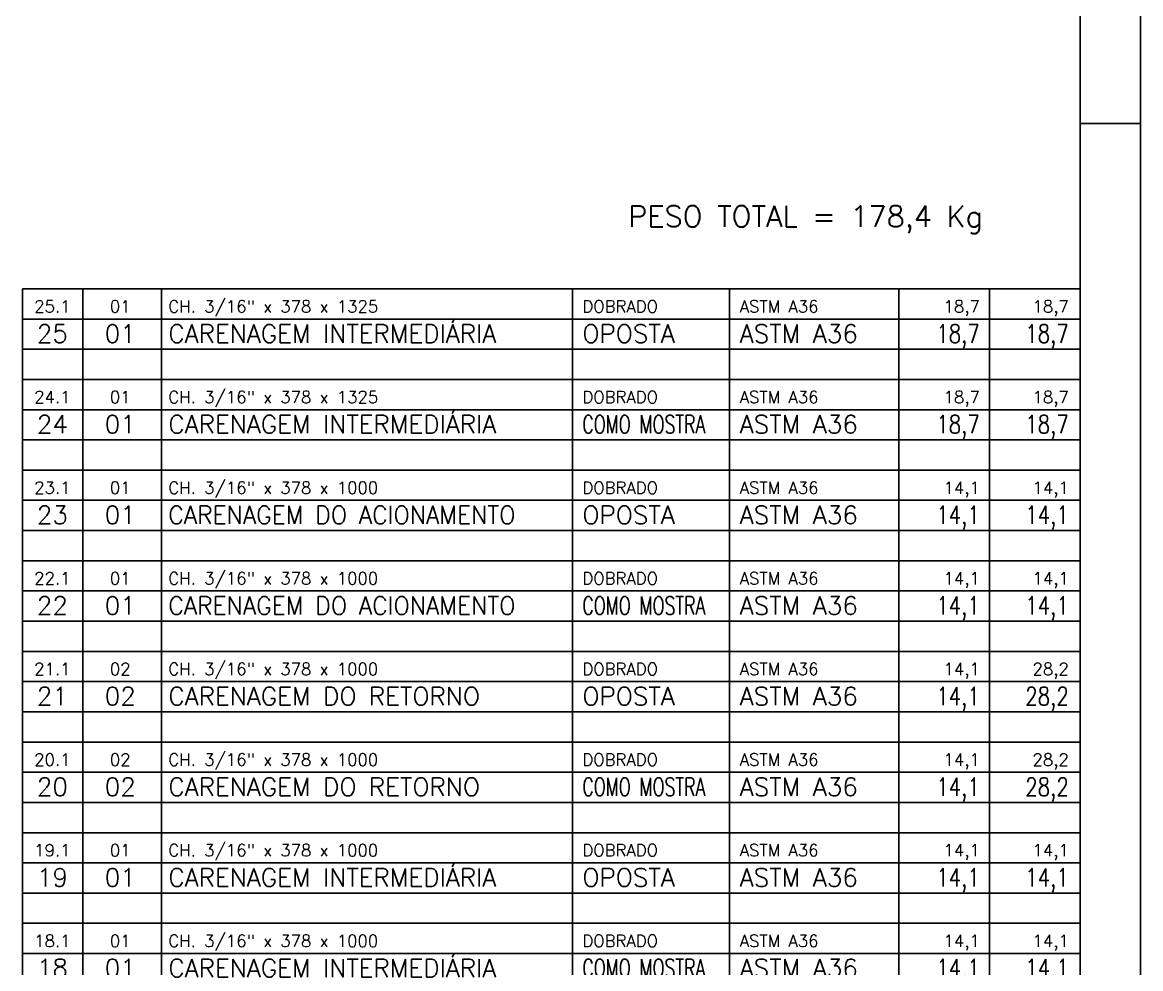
# Model space of a CAD drawing. Header units: metres. Extents: x 0 to 6307, y 0 to 4455.
# Drawn here: x 4920 to 6307, y 1178 to 2353 of the extents above; entities that cross this region are included whole.
import ezdxf
from ezdxf.enums import TextEntityAlignment as Align

# ---------------------------------------------------------------- set-up
doc = ezdxf.new("R2010")
doc.units = ezdxf.units.M
doc.header["$LTSCALE"] = 7.5
for name, color, linetype in [('FRL2', 2, 'Continuous'), ('FRL6', 6, 'Continuous'), ('FRL7', 7, 'Continuous'), ('FRR120', 5, 'Continuous'), ('FRR140', 5, 'Continuous'), ('FRR175', 1, 'Continuous'), ('FRR80', 3, 'Continuous'), ('GSB', 7, 'Continuous')]:
    doc.layers.add(name, color=color, linetype=linetype)
doc.styles.add('R120', font='simplex.shx', dxfattribs={"height": 3})
doc.styles.add('R140', font='simplex.shx', dxfattribs={"height": 3.5})
doc.styles.add('R80', font='simplex.shx', dxfattribs={"height": 2})
doc.styles.add('ROMANS', font='ROMANS.SHX')

# ---------------------------------------------------------------- blocks, each defined once
blk = doc.blocks.new('A1')
at = {"layer": 'FRL2'}
blk.add_line((831, 297), (841, 297), dxfattribs=at)
at = {"layer": 'FRL6', "linetype": 'Continuous'}
blk.add_line((831, 584), (831, 10), dxfattribs=at)
at = {"layer": 'FRL7', "linetype": 'Continuous'}
blk.add_line((841, 594), (841, 0), dxfattribs=at)
at = {"layer": 'FRR120', "style": 'R120'}
for tag, p in [('FASE_DO_PROJETO', (659, 46.29)), ('ÁREA_E/OU_SUBÁREA', (659, 40.79)), ('TÍTULO_DO_DESENHO', (659, 35.29)), ('SUBTÍTULO_1_DO_DESENHO', (659, 29.79)), ('SUBTÍTULO_2_DO_DESENHO', (659, 24.29))]:
    blk.add_attdef(tag, p, '', height=3, dxfattribs=at)
at = {"layer": 'FRR140', "style": 'R140', "width": 0.91}
for tag, p in [('NÚMERO_DA_CONTRATADA', (687.72, 12.6)), ('NUMERO_VALE', (752.89, 12.6))]:
    blk.add_attdef(tag, p, '', height=3.5, dxfattribs=at)
for tag, p in [('REVISÃO', (823.5, 14.68)), ('ESCALA', (671, 14.35))]:
    blk.add_attdef(tag, text='', height=3.5, dxfattribs=at).set_placement(p, align=Align.MIDDLE)
at = {"layer": 'FRR175', "style": 'R120'}
for tag, p in [('CLASSIFICAÇÃO', (811.83, 67.73)), ('PROJETO', (716.31, 53.59)), ('N_PROJ_SE', (793.5, 53.59)), ('N_CONTRATO', (796.97, 47.3))]:
    blk.add_attdef(tag, text='', height=3, dxfattribs=at).set_placement(p, align=Align.MIDDLE_CENTER)
at = {"layer": 'FRR80', "style": 'R80'}
for tag, p in [('8A_REV', (476, 77.07)), ('EMIS.', (486, 77.07)), ('PROJ.', (585, 77.07)), ('DES.', (597, 77.07)), ('VER.', (609, 77.07)), ('APR.', (621, 77.07)), ('AUT.', (633.01, 77.07)), ('7A_REV', (476, 71.37)), ('EMIS.', (486, 71.37)), ('PROJ.', (585, 71.37)), ('DES.', (597, 71.37)), ('VER.', (609, 71.37)), ('APR.', (621, 71.37)), ('AUT.', (633.01, 71.37)), ('6A_REV', (476, 65.67)), ('EMIS.', (486, 65.67)), ('PROJ.', (585, 65.67)), ('DES.', (597, 65.67)), ('VER.', (609, 65.67)), ('APR.', (621, 65.67)), ('AUT.', (633.01, 65.67)), ('5A_REV', (476, 59.97)), ('EMIS.', (486, 59.97)), ('PROJ.', (585, 59.97)), ('DES.', (597, 59.97)), ('VER.', (609, 59.97)), ('APR.', (621, 59.97)), ('AUT.', (633.01, 59.97)), ('4A_REV', (476, 54.27)), ('EMIS.', (486, 54.27)), ('PROJ.', (585, 54.27)), ('DES.', (597, 54.27)), ('VER.', (609, 54.27)), ('APR.', (621, 54.27)), ('AUT.', (633.01, 54.27)), ('3A_REV', (476, 48.57)), ('EMIS.', (486, 48.57)), ('PROJ.', (585, 48.57)), ('DES.', (597, 48.57)), ('VER.', (609, 48.57)), ('APR.', (621, 48.57)), ('AUT.', (633.01, 48.57)), ('2A_REV', (476, 42.87)), ('EMIS.', (486, 42.87)), ('PROJ.', (585, 42.87)), ('DES.', (597, 42.87)), ('VER.', (609, 42.87)), ('APR.', (621, 42.87)), ('AUT.', (633.01, 42.87)), ('1a_REV', (476, 37.17)), ('EMIS.', (486, 37.17)), ('PROJ.', (585, 37.17)), ('DES.', (597, 37.17)), ('VER.', (609, 37.17)), ('APR.', (621, 37.17)), ('AUT.', (633.01, 37.17))]:
    blk.add_attdef(tag, text='', height=2, dxfattribs=at).set_placement(p, align=Align.MIDDLE)
for p in [(492.61, 76.08), (492.61, 70.38), (492.61, 64.68), (492.61, 58.98), (492.61, 53.28), (492.61, 47.58), (492.61, 41.88), (492.61, 36.18)]:
    blk.add_attdef('DESCRIÇÃO_DA_REVISÃO', p, '', height=2, dxfattribs=at)
at = {"layer": 'FRR80', "style": 'R80', "width": 0.85}
for p in [(648, 77.07), (648, 71.37), (648, 65.67), (648, 59.97), (648, 54.27), (648, 48.57), (648, 42.87), (648, 37.17)]:
    blk.add_attdef('DATA', text='', height=2, dxfattribs=at).set_placement(p, align=Align.MIDDLE)
blk = doc.blocks.new('Tabela')
at = {"layer": 'GSB', "color": 3}
for p, q in [((0, 5), (175, 5)), ((10, 0), (10, 5)), ((23, 0), (23, 5)), ((91, 0), (91, 5)), ((117, 0), (117, 5)), ((145, 0), (145, 5)), ((160, 0), (160, 5))]:
    blk.add_line(p, q, dxfattribs=at)
at = {"layer": 'GSB', "color": 5}
for p, q in [((0, 5), (0, 0)), ((175, 5), (175, 0))]:
    blk.add_line(p, q, dxfattribs=at)
at = {"layer": 'GSB', "color": 2, "style": 'R80'}
for p in [(4.96, 1.09), (16.19, 1.09)]:
    blk.add_attdef('-', text='', height=2, dxfattribs=at).set_placement(p, align=Align.CENTER)
for p in [(24.16, 1.09), (92.65, 1.09), (118.69, 1.09)]:
    blk.add_attdef('-', p, '', height=2, dxfattribs=at)
for p in [(158.4, 1.09), (173.12, 1.09)]:
    blk.add_attdef('-', text='', height=2, dxfattribs=at).set_placement(p, align=Align.RIGHT)

msp = doc.modelspace()

# ---------------------------------------------------------------- block references
at = {"xscale": 7.499999999999915, "yscale": 7.499999999999915, "zscale": 7.499999999999915}
msp.add_blockref('A1', (0, 0), dxfattribs=at)
at = {"layer": 'GSB'}
ref = msp.add_blockref('Tabela', (4919.941, 1984.59), dxfattribs=dict(at, xscale=7.499999999999915, yscale=7.499999999999915, zscale=7.499999999999915))
ref.add_attrib('-', '25.1', dxfattribs={"color": 2, "height": 15, "style": 'R80'}).set_placement((4957.153, 1992.751), align=Align.CENTER)
ref.add_attrib('-', '01', dxfattribs={"color": 2, "height": 15, "style": 'R80'}).set_placement((5041.381, 1992.751), align=Align.CENTER)
ref.add_attrib('-', 'CH. 3/16" x 378 x 1325', (5101.114, 1992.751), dxfattribs={"color": 2, "height": 15, "style": 'R80'})
ref.add_attrib('-', 'DOBRADO', (5614.798, 1992.751), dxfattribs={"color": 2, "height": 15, "style": 'R80'})
ref.add_attrib('-', 'ASTM A36', (5810.106, 1992.751), dxfattribs={"color": 2, "height": 15, "style": 'R80'})
ref.add_attrib('-', '18,7', dxfattribs={"color": 2, "height": 15, "style": 'R80'}).set_placement((6107.95, 1992.751), align=Align.RIGHT)
ref.add_attrib('-', '18,7', dxfattribs={"color": 2, "height": 15, "style": 'R80'}).set_placement((6218.352, 1992.751), align=Align.RIGHT)
ref = msp.add_blockref('Tabela', (4919.941, 1947.09), dxfattribs=dict(at, xscale=7.499999999999915, yscale=7.499999999999915, zscale=7.499999999999915))
ref.add_attrib('-', '25', dxfattribs={"color": 4, "height": 22.5, "style": 'ROMANS'}).set_placement((4957.153, 1955.251), align=Align.CENTER)
ref.add_attrib('-', '01', dxfattribs={"color": 4, "height": 22.5, "style": 'ROMANS'}).set_placement((5041.381, 1955.251), align=Align.CENTER)
ref.add_attrib('-', 'CARENAGEM INTERMEDIÁRIA', (5101.114, 1955.251), dxfattribs={"color": 4, "height": 22.5, "style": 'ROMANS'})
ref.add_attrib('-', 'OPOSTA', (5614.798, 1955.251), dxfattribs={"color": 4, "height": 22.5, "style": 'ROMANS'})
ref.add_attrib('-', 'ASTM A36', (5810.106, 1955.251), dxfattribs={"color": 4, "height": 22.5, "style": 'ROMANS'})
ref.add_attrib('-', '18,7', dxfattribs={"color": 4, "height": 22.5, "style": 'ROMANS', "width": 0.8}).set_placement((6107.95, 1955.251), align=Align.RIGHT)
ref.add_attrib('-', '18,7', dxfattribs={"color": 4, "height": 22.5, "style": 'ROMANS', "width": 0.8}).set_placement((6218.352, 1955.251), align=Align.RIGHT)
at = {"layer": 'GSB', "xscale": 7.499999999999915, "yscale": 7.499999999999915, "zscale": 7.499999999999915}
for p in [(4919.941, 1909.59), (4919.941, 1797.09), (4919.941, 1684.59), (4919.941, 1572.09), (4919.941, 1459.59), (4919.941, 1347.09), (4919.941, 1234.59)]:
    msp.add_blockref('Tabela', p, dxfattribs=at)
at = {"layer": 'GSB'}
ref = msp.add_blockref('Tabela', (4919.941, 1872.09), dxfattribs=dict(at, xscale=7.499999999999915, yscale=7.499999999999915, zscale=7.499999999999915))
ref.add_attrib('-', '24.1', dxfattribs={"color": 2, "height": 15, "style": 'R80'}).set_placement((4957.153, 1880.251), align=Align.CENTER)
ref.add_attrib('-', '01', dxfattribs={"color": 2, "height": 15, "style": 'R80'}).set_placement((5041.381, 1880.251), align=Align.CENTER)
ref.add_attrib('-', 'CH. 3/16" x 378 x 1325', (5101.114, 1880.251), dxfattribs={"color": 2, "height": 15, "style": 'R80'})
ref.add_attrib('-', 'DOBRADO', (5614.798, 1880.251), dxfattribs={"color": 2, "height": 15, "style": 'R80'})
ref.add_attrib('-', 'ASTM A36', (5810.106, 1880.251), dxfattribs={"color": 2, "height": 15, "style": 'R80'})
ref.add_attrib('-', '18,7', dxfattribs={"color": 2, "height": 15, "style": 'R80'}).set_placement((6107.95, 1880.251), align=Align.RIGHT)
ref.add_attrib('-', '18,7', dxfattribs={"color": 2, "height": 15, "style": 'R80'}).set_placement((6218.352, 1880.251), align=Align.RIGHT)
ref = msp.add_blockref('Tabela', (4919.941, 1834.59), dxfattribs=dict(at, xscale=7.499999999999915, yscale=7.499999999999915, zscale=7.499999999999915))
ref.add_attrib('-', '24', dxfattribs={"color": 4, "height": 22.5, "style": 'ROMANS'}).set_placement((4957.153, 1842.751), align=Align.CENTER)
ref.add_attrib('-', '01', dxfattribs={"color": 4, "height": 22.5, "style": 'ROMANS'}).set_placement((5041.381, 1842.751), align=Align.CENTER)
ref.add_attrib('-', 'CARENAGEM INTERMEDIÁRIA', (5101.114, 1842.751), dxfattribs={"color": 4, "height": 22.5, "style": 'ROMANS'})
ref.add_attrib('-', 'COMO MOSTRA', (5614.798, 1842.751), dxfattribs={"color": 4, "height": 22.5, "style": 'ROMANS', "width": 0.7})
ref.add_attrib('-', 'ASTM A36', (5810.106, 1842.751), dxfattribs={"color": 4, "height": 22.5, "style": 'ROMANS'})
ref.add_attrib('-', '18,7', dxfattribs={"color": 4, "height": 22.5, "style": 'ROMANS', "width": 0.8}).set_placement((6107.95, 1842.751), align=Align.RIGHT)
ref.add_attrib('-', '18,7', dxfattribs={"color": 4, "height": 22.5, "style": 'ROMANS', "width": 0.8}).set_placement((6218.352, 1842.751), align=Align.RIGHT)
ref = msp.add_blockref('Tabela', (4919.941, 1759.59), dxfattribs=dict(at, xscale=7.499999999999915, yscale=7.499999999999915, zscale=7.499999999999915))
ref.add_attrib('-', '23.1', dxfattribs={"color": 2, "height": 15, "style": 'R80'}).set_placement((4957.153, 1767.751), align=Align.CENTER)
ref.add_attrib('-', '01', dxfattribs={"color": 2, "height": 15, "style": 'R80'}).set_placement((5041.381, 1767.751), align=Align.CENTER)
ref.add_attrib('-', 'CH. 3/16" x 378 x 1000', (5101.114, 1767.751), dxfattribs={"color": 2, "height": 15, "style": 'R80'})
ref.add_attrib('-', 'DOBRADO', (5614.798, 1767.751), dxfattribs={"color": 2, "height": 15, "style": 'R80'})
ref.add_attrib('-', 'ASTM A36', (5810.106, 1767.751), dxfattribs={"color": 2, "height": 15, "style": 'R80'})
ref.add_attrib('-', '14,1', dxfattribs={"color": 2, "height": 15, "style": 'R80'}).set_placement((6107.95, 1767.751), align=Align.RIGHT)
ref.add_attrib('-', '14,1', dxfattribs={"color": 2, "height": 15, "style": 'R80'}).set_placement((6218.352, 1767.751), align=Align.RIGHT)
ref = msp.add_blockref('Tabela', (4919.941, 1722.09), dxfattribs=dict(at, xscale=7.499999999999915, yscale=7.499999999999915, zscale=7.499999999999915))
ref.add_attrib('-', '23', dxfattribs={"color": 4, "height": 22.5, "style": 'ROMANS'}).set_placement((4957.153, 1730.251), align=Align.CENTER)
ref.add_attrib('-', '01', dxfattribs={"color": 4, "height": 22.5, "style": 'ROMANS'}).set_placement((5041.381, 1730.251), align=Align.CENTER)
ref.add_attrib('-', 'CARENAGEM DO ACIONAMENTO', (5101.114, 1730.251), dxfattribs={"color": 4, "height": 22.5, "style": 'ROMANS', "width": 0.95})
ref.add_attrib('-', 'OPOSTA', (5614.798, 1730.251), dxfattribs={"color": 4, "height": 22.5, "style": 'ROMANS'})
ref.add_attrib('-', 'ASTM A36', (5810.106, 1730.251), dxfattribs={"color": 4, "height": 22.5, "style": 'ROMANS'})
ref.add_attrib('-', '14,1', dxfattribs={"color": 4, "height": 22.5, "style": 'ROMANS', "width": 0.8}).set_placement((6107.95, 1730.251), align=Align.RIGHT)
ref.add_attrib('-', '14,1', dxfattribs={"color": 4, "height": 22.5, "style": 'ROMANS', "width": 0.8}).set_placement((6218.352, 1730.251), align=Align.RIGHT)
ref = msp.add_blockref('Tabela', (4919.941, 1647.09), dxfattribs=dict(at, xscale=7.499999999999915, yscale=7.499999999999915, zscale=7.499999999999915))
ref.add_attrib('-', '22.1', dxfattribs={"color": 2, "height": 15, "style": 'R80'}).set_placement((4957.153, 1655.251), align=Align.CENTER)
ref.add_attrib('-', '01', dxfattribs={"color": 2, "height": 15, "style": 'R80'}).set_placement((5041.381, 1655.251), align=Align.CENTER)
ref.add_attrib('-', 'CH. 3/16" x 378 x 1000', (5101.114, 1655.251), dxfattribs={"color": 2, "height": 15, "style": 'R80'})
ref.add_attrib('-', 'DOBRADO', (5614.798, 1655.251), dxfattribs={"color": 2, "height": 15, "style": 'R80'})
ref.add_attrib('-', 'ASTM A36', (5810.106, 1655.251), dxfattribs={"color": 2, "height": 15, "style": 'R80'})
ref.add_attrib('-', '14,1', dxfattribs={"color": 2, "height": 15, "style": 'R80'}).set_placement((6107.95, 1655.251), align=Align.RIGHT)
ref.add_attrib('-', '14,1', dxfattribs={"color": 2, "height": 15, "style": 'R80'}).set_placement((6218.352, 1655.251), align=Align.RIGHT)
ref = msp.add_blockref('Tabela', (4919.941, 1609.59), dxfattribs=dict(at, xscale=7.499999999999915, yscale=7.499999999999915, zscale=7.499999999999915))
ref.add_attrib('-', '22', dxfattribs={"color": 4, "height": 22.5, "style": 'ROMANS'}).set_placement((4957.153, 1617.751), align=Align.CENTER)
ref.add_attrib('-', '01', dxfattribs={"color": 4, "height": 22.5, "style": 'ROMANS'}).set_placement((5041.381, 1617.751), align=Align.CENTER)
ref.add_attrib('-', 'CARENAGEM DO ACIONAMENTO', (5101.114, 1617.751), dxfattribs={"color": 4, "height": 22.5, "style": 'ROMANS', "width": 0.95})
ref.add_attrib('-', 'COMO MOSTRA', (5614.798, 1617.751), dxfattribs={"color": 4, "height": 22.5, "style": 'ROMANS', "width": 0.7})
ref.add_attrib('-', 'ASTM A36', (5810.106, 1617.751), dxfattribs={"color": 4, "height": 22.5, "style": 'ROMANS'})
ref.add_attrib('-', '14,1', dxfattribs={"color": 4, "height": 22.5, "style": 'ROMANS', "width": 0.8}).set_placement((6107.95, 1617.751), align=Align.RIGHT)
ref.add_attrib('-', '14,1', dxfattribs={"color": 4, "height": 22.5, "style": 'ROMANS', "width": 0.8}).set_placement((6218.352, 1617.751), align=Align.RIGHT)
ref = msp.add_blockref('Tabela', (4919.941, 1534.59), dxfattribs=dict(at, xscale=7.499999999999915, yscale=7.499999999999915, zscale=7.499999999999915))
ref.add_attrib('-', '21.1', dxfattribs={"color": 2, "height": 15, "style": 'R80'}).set_placement((4957.153, 1542.751), align=Align.CENTER)
ref.add_attrib('-', '02', dxfattribs={"color": 2, "height": 15, "style": 'R80'}).set_placement((5041.381, 1542.751), align=Align.CENTER)
ref.add_attrib('-', 'CH. 3/16" x 378 x 1000', (5101.114, 1542.751), dxfattribs={"color": 2, "height": 15, "style": 'R80'})
ref.add_attrib('-', 'DOBRADO', (5614.798, 1542.751), dxfattribs={"color": 2, "height": 15, "style": 'R80'})
ref.add_attrib('-', 'ASTM A36', (5810.106, 1542.751), dxfattribs={"color": 2, "height": 15, "style": 'R80'})
ref.add_attrib('-', '14,1', dxfattribs={"color": 2, "height": 15, "style": 'R80'}).set_placement((6107.95, 1542.751), align=Align.RIGHT)
ref.add_attrib('-', '28,2', dxfattribs={"color": 2, "height": 15, "style": 'R80'}).set_placement((6218.352, 1542.751), align=Align.RIGHT)
ref = msp.add_blockref('Tabela', (4919.941, 1497.09), dxfattribs=dict(at, xscale=7.499999999999915, yscale=7.499999999999915, zscale=7.499999999999915))
ref.add_attrib('-', '21', dxfattribs={"color": 4, "height": 22.5, "style": 'ROMANS'}).set_placement((4957.153, 1505.251), align=Align.CENTER)
ref.add_attrib('-', '02', dxfattribs={"color": 4, "height": 22.5, "style": 'ROMANS'}).set_placement((5041.381, 1505.251), align=Align.CENTER)
ref.add_attrib('-', 'CARENAGEM DO RETORNO', (5101.114, 1505.251), dxfattribs={"color": 4, "height": 22.5, "style": 'ROMANS'})
ref.add_attrib('-', 'OPOSTA', (5614.798, 1505.251), dxfattribs={"color": 4, "height": 22.5, "style": 'ROMANS'})
ref.add_attrib('-', 'ASTM A36', (5810.106, 1505.251), dxfattribs={"color": 4, "height": 22.5, "style": 'ROMANS'})
ref.add_attrib('-', '14,1', dxfattribs={"color": 4, "height": 22.5, "style": 'ROMANS', "width": 0.8}).set_placement((6107.95, 1505.251), align=Align.RIGHT)
ref.add_attrib('-', '28,2', dxfattribs={"color": 4, "height": 22.5, "style": 'ROMANS', "width": 0.8}).set_placement((6218.352, 1505.251), align=Align.RIGHT)
ref = msp.add_blockref('Tabela', (4919.941, 1422.09), dxfattribs=dict(at, xscale=7.499999999999915, yscale=7.499999999999915, zscale=7.499999999999915))
ref.add_attrib('-', '20.1', dxfattribs={"color": 2, "height": 15, "style": 'R80'}).set_placement((4957.153, 1430.251), align=Align.CENTER)
ref.add_attrib('-', '02', dxfattribs={"color": 2, "height": 15, "style": 'R80'}).set_placement((5041.381, 1430.251), align=Align.CENTER)
ref.add_attrib('-', 'CH. 3/16" x 378 x 1000', (5101.114, 1430.251), dxfattribs={"color": 2, "height": 15, "style": 'R80'})
ref.add_attrib('-', 'DOBRADO', (5614.798, 1430.251), dxfattribs={"color": 2, "height": 15, "style": 'R80'})
ref.add_attrib('-', 'ASTM A36', (5810.106, 1430.251), dxfattribs={"color": 2, "height": 15, "style": 'R80'})
ref.add_attrib('-', '14,1', dxfattribs={"color": 2, "height": 15, "style": 'R80'}).set_placement((6107.95, 1430.251), align=Align.RIGHT)
ref.add_attrib('-', '28,2', dxfattribs={"color": 2, "height": 15, "style": 'R80'}).set_placement((6218.352, 1430.251), align=Align.RIGHT)
ref = msp.add_blockref('Tabela', (4919.941, 1384.59), dxfattribs=dict(at, xscale=7.499999999999915, yscale=7.499999999999915, zscale=7.499999999999915))
ref.add_attrib('-', '20', dxfattribs={"color": 4, "height": 22.5, "style": 'ROMANS'}).set_placement((4957.153, 1392.751), align=Align.CENTER)
ref.add_attrib('-', '02', dxfattribs={"color": 4, "height": 22.5, "style": 'ROMANS'}).set_placement((5041.381, 1392.751), align=Align.CENTER)
ref.add_attrib('-', 'CARENAGEM DO RETORNO', (5101.114, 1392.751), dxfattribs={"color": 4, "height": 22.5, "style": 'ROMANS'})
ref.add_attrib('-', 'COMO MOSTRA', (5614.798, 1392.751), dxfattribs={"color": 4, "height": 22.5, "style": 'ROMANS', "width": 0.7})
ref.add_attrib('-', 'ASTM A36', (5810.106, 1392.751), dxfattribs={"color": 4, "height": 22.5, "style": 'ROMANS'})
ref.add_attrib('-', '14,1', dxfattribs={"color": 4, "height": 22.5, "style": 'ROMANS', "width": 0.8}).set_placement((6107.95, 1392.751), align=Align.RIGHT)
ref.add_attrib('-', '28,2', dxfattribs={"color": 4, "height": 22.5, "style": 'ROMANS', "width": 0.8}).set_placement((6218.352, 1392.751), align=Align.RIGHT)
ref = msp.add_blockref('Tabela', (4919.941, 1309.59), dxfattribs=dict(at, xscale=7.499999999999915, yscale=7.499999999999915, zscale=7.499999999999915))
ref.add_attrib('-', '19.1', dxfattribs={"color": 2, "height": 15, "style": 'R80'}).set_placement((4957.153, 1317.751), align=Align.CENTER)
ref.add_attrib('-', '01', dxfattribs={"color": 2, "height": 15, "style": 'R80'}).set_placement((5041.381, 1317.751), align=Align.CENTER)
ref.add_attrib('-', 'CH. 3/16" x 378 x 1000', (5101.114, 1317.751), dxfattribs={"color": 2, "height": 15, "style": 'R80'})
ref.add_attrib('-', 'DOBRADO', (5614.798, 1317.751), dxfattribs={"color": 2, "height": 15, "style": 'R80'})
ref.add_attrib('-', 'ASTM A36', (5810.106, 1317.751), dxfattribs={"color": 2, "height": 15, "style": 'R80'})
ref.add_attrib('-', '14,1', dxfattribs={"color": 2, "height": 15, "style": 'R80'}).set_placement((6107.95, 1317.751), align=Align.RIGHT)
ref.add_attrib('-', '14,1', dxfattribs={"color": 2, "height": 15, "style": 'R80'}).set_placement((6218.352, 1317.751), align=Align.RIGHT)
ref = msp.add_blockref('Tabela', (4919.941, 1272.09), dxfattribs=dict(at, xscale=7.499999999999915, yscale=7.499999999999915, zscale=7.499999999999915))
ref.add_attrib('-', '19', dxfattribs={"color": 4, "height": 22.5, "style": 'ROMANS'}).set_placement((4957.153, 1280.251), align=Align.CENTER)
ref.add_attrib('-', '01', dxfattribs={"color": 4, "height": 22.5, "style": 'ROMANS'}).set_placement((5041.381, 1280.251), align=Align.CENTER)
ref.add_attrib('-', 'CARENAGEM INTERMEDIÁRIA', (5101.114, 1280.251), dxfattribs={"color": 4, "height": 22.5, "style": 'ROMANS'})
ref.add_attrib('-', 'OPOSTA', (5614.798, 1280.251), dxfattribs={"color": 4, "height": 22.5, "style": 'ROMANS'})
ref.add_attrib('-', 'ASTM A36', (5810.106, 1280.251), dxfattribs={"color": 4, "height": 22.5, "style": 'ROMANS'})
ref.add_attrib('-', '14,1', dxfattribs={"color": 4, "height": 22.5, "style": 'ROMANS', "width": 0.8}).set_placement((6107.95, 1280.251), align=Align.RIGHT)
ref.add_attrib('-', '14,1', dxfattribs={"color": 4, "height": 22.5, "style": 'ROMANS', "width": 0.8}).set_placement((6218.352, 1280.251), align=Align.RIGHT)
ref = msp.add_blockref('Tabela', (4919.941, 1197.09), dxfattribs=dict(at, xscale=7.499999999999915, yscale=7.499999999999915, zscale=7.499999999999915))
ref.add_attrib('-', '18.1', dxfattribs={"color": 2, "height": 15, "style": 'R80'}).set_placement((4957.153, 1205.251), align=Align.CENTER)
ref.add_attrib('-', '01', dxfattribs={"color": 2, "height": 15, "style": 'R80'}).set_placement((5041.381, 1205.251), align=Align.CENTER)
ref.add_attrib('-', 'CH. 3/16" x 378 x 1000', (5101.114, 1205.251), dxfattribs={"color": 2, "height": 15, "style": 'R80'})
ref.add_attrib('-', 'DOBRADO', (5614.798, 1205.251), dxfattribs={"color": 2, "height": 15, "style": 'R80'})
ref.add_attrib('-', 'ASTM A36', (5810.106, 1205.251), dxfattribs={"color": 2, "height": 15, "style": 'R80'})
ref.add_attrib('-', '14,1', dxfattribs={"color": 2, "height": 15, "style": 'R80'}).set_placement((6107.95, 1205.251), align=Align.RIGHT)
ref.add_attrib('-', '14,1', dxfattribs={"color": 2, "height": 15, "style": 'R80'}).set_placement((6218.352, 1205.251), align=Align.RIGHT)
ref = msp.add_blockref('Tabela', (4919.941, 1159.59), dxfattribs=dict(at, xscale=7.499999999999915, yscale=7.499999999999915, zscale=7.499999999999915))
ref.add_attrib('-', '18', dxfattribs={"color": 4, "height": 22.5, "style": 'ROMANS'}).set_placement((4957.153, 1167.751), align=Align.CENTER)
ref.add_attrib('-', '01', dxfattribs={"color": 4, "height": 22.5, "style": 'ROMANS'}).set_placement((5041.381, 1167.751), align=Align.CENTER)
ref.add_attrib('-', 'CARENAGEM INTERMEDIÁRIA', (5101.114, 1167.751), dxfattribs={"color": 4, "height": 22.5, "style": 'ROMANS'})
ref.add_attrib('-', 'COMO MOSTRA', (5614.798, 1167.751), dxfattribs={"color": 4, "height": 22.5, "style": 'ROMANS', "width": 0.7})
ref.add_attrib('-', 'ASTM A36', (5810.106, 1167.751), dxfattribs={"color": 4, "height": 22.5, "style": 'ROMANS'})
ref.add_attrib('-', '14,1', dxfattribs={"color": 4, "height": 22.5, "style": 'ROMANS', "width": 0.8}).set_placement((6107.95, 1167.751), align=Align.RIGHT)
ref.add_attrib('-', '14,1', dxfattribs={"color": 4, "height": 22.5, "style": 'ROMANS', "width": 0.8}).set_placement((6218.352, 1167.751), align=Align.RIGHT)

# ---------------------------------------------------------------- texts
at = {"layer": 'GSB', "color": 4, "style": 'R140'}
msp.add_text('PESO TOTAL = 178,4 Kg', height=26.25, dxfattribs=at).set_placement((5891.669, 2112.16), align=Align.MIDDLE_CENTER)

doc.saveas('drawing.dxf')
